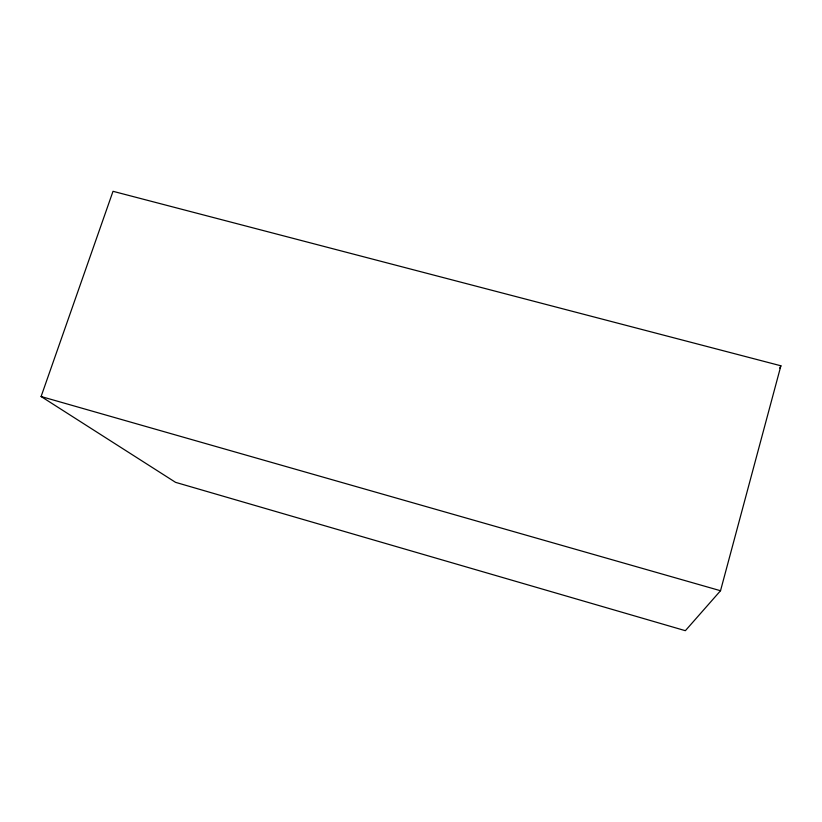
<?xml version="1.0" encoding="UTF-8"?>
<svg xmlns="http://www.w3.org/2000/svg" width="822" height="822" viewBox="0 0 822 822"><rect width="100%" height="100%" fill="white"/><g stroke="black" fill="none" stroke-linecap="round" stroke-linejoin="round"><path stroke-width="1.23" d="M720.524 590.73L780.9 365.79L113.015 191.31L41.1 396.523L175.548 482.339L685.363 630.69L720.524 590.73L41.1 396.523M779.729 368.071L780.9 365.79"/></g></svg>
